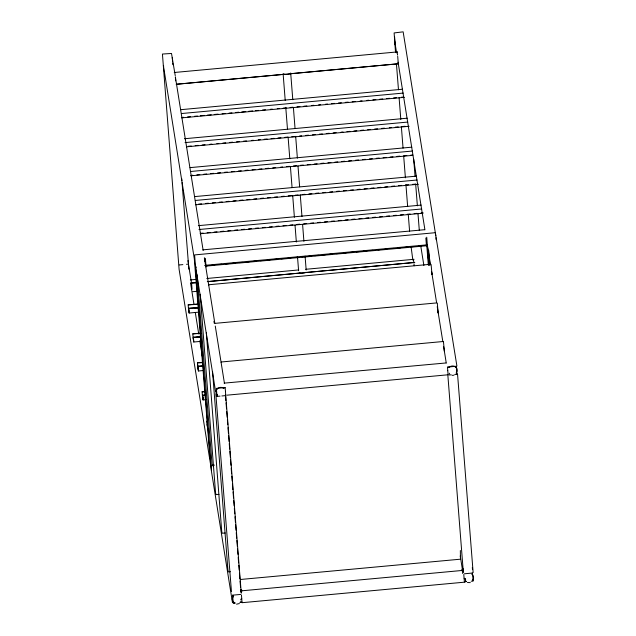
<?xml version="1.0" encoding="UTF-8"?>
<svg xmlns="http://www.w3.org/2000/svg" width="636" height="636" viewBox="0 0 636 636"><rect width="100%" height="100%" fill="white"/><g stroke="black" fill="none" stroke-linecap="round" stroke-linejoin="round"><path stroke-width="0.95" d="M240.853 599.16L240.805 599.971M210.103 458.262L210.015 458.747L209.991 458.055M231.448 591.528L215.827 393.859M207.908 265.538L205.754 266.174L205.929 265.244L204.967 265.546M233.412 596.369L232.728 597.339A4.762 4.341 -9.1 0 0 233.07 601.664L234.93 603.087M456.107 373.078L456.791 372.116A4.762 4.341 -9.1 0 0 456.449 367.783L454.589 366.36A4.762 4.341 -9.1 0 0 449.851 366.797L448.921 367.576M472.405 580.485L473.089 579.523A4.762 4.341 -9.1 0 0 472.747 575.19L471.928 574.364M240.591 601.871L240.058 602.324L242.006 602.141L241.736 598.738M239.375 603.564L236.552 604.168M460.345 550.506L460.456 559.187L240.551 579.476M290.406 73.522L289.475 73.919A4.762 1.956 -4.5 0 1 284.729 74.356L283.704 74.142M306.027 272.288L305.089 272.685A4.762 1.956 -4.5 0 1 300.351 273.122L299.325 272.908M190.315 279.935L196.23 279.387M200.173 294.245L215.532 492.638L215.97 494.609L218.983 494.363M206.358 332.867L221.718 531.267L222.155 533.238L225.168 532.992M212.551 371.496L227.911 569.888L228.34 571.867L230.383 571.708M453.993 375.2L452.101 375.375M470.29 582.616L467.436 582.52M463.207 570.301L462.237 570.46L462.42 570.007L462.245 570.937L462.11 569.212L463.056 569.125M454.78 374.469L456.879 374.262L456.25 366.264L447.49 367.067L447.776 370.709M464.439 573.791L472.5 573.028L473.128 581.034L471.181 581.209M221.853 395.966L225.08 395.664M235.209 602.984L233.261 603.159L232.633 595.161L240.702 594.429M174.24 72.496L397.532 51.898M176.895 84.175L284.292 74.269M289.865 73.752L398.255 63.751L398.009 62.209M176.204 84.31L397.985 63.846M180.775 109.686L402.54 89.231M181.395 113.55L403.152 93.087M181.673 117.485L183.645 117.302M187.588 116.937L190.546 116.666M194.489 116.301L197.446 116.03M200.404 115.76L204.347 115.394M207.304 115.116L211.239 114.758M214.197 114.48L218.14 114.122M222.083 113.757L225.041 113.486M228.984 113.121L231.941 112.85M235.884 112.485L238.842 112.206M241.799 111.936L245.742 111.57M248.692 111.3L252.635 110.934M255.593 110.664L258.55 110.394M262.493 110.028L265.45 109.758M270.38 109.297L272.351 109.122M277.28 108.661L279.252 108.486M283.187 108.12L286.144 107.842M290.088 107.484L293.045 107.206M296.988 106.848L299.946 106.57M303.889 106.212L306.846 105.934M311.775 105.481L313.747 105.298M318.676 104.845L320.639 104.662M325.568 104.209L327.54 104.026M331.483 103.66L334.441 103.39M338.384 103.024L341.341 102.754M345.284 102.388L348.242 102.118M352.185 101.752L355.142 101.482M360.063 101.029L362.035 100.846M366.964 100.393L368.936 100.21M372.879 99.844L375.836 99.574M379.779 99.208L382.737 98.938M386.68 98.572L389.637 98.302M393.581 97.936L396.53 97.658M401.459 97.205L403.431 97.022M181.737 117.867L404.48 97.324M184.432 138.743L407.175 118.201M185.052 142.607L407.795 122.064M188.288 146.272L191.245 146.002M195.188 145.636L198.146 145.366M202.081 145L205.038 144.73M209.967 144.269L211.939 144.086M216.868 143.633L218.84 143.45M222.783 143.092L225.74 142.814M229.683 142.456L232.641 142.178M236.584 141.82L239.534 141.542M243.477 141.176L246.434 140.906M251.363 140.453L253.335 140.27M258.264 139.817L260.235 139.634M264.179 139.268L267.136 138.998M271.079 138.632L274.036 138.362M277.972 137.996L280.929 137.726M284.872 137.36L287.83 137.09M291.773 136.724L294.73 136.454M299.659 136.001L301.631 135.818M305.574 135.452L308.532 135.182M312.475 134.816L315.424 134.546M319.367 134.18L322.325 133.91M326.268 133.544L329.225 133.266M333.169 132.908L336.126 132.63M341.055 132.177L343.027 131.994M346.97 131.636L349.927 131.358M353.862 131L356.82 130.722M360.763 130.356L363.72 130.086M367.664 129.72L370.621 129.45M374.564 129.084L377.522 128.814M381.465 128.448L384.422 128.178M389.343 127.725L391.315 127.542M395.258 127.176L398.216 126.906M402.159 126.54L405.116 126.27M186.38 146.837L409.123 126.294M190.061 167.626L411.818 147.17M190.681 171.489L412.438 151.034M190.959 175.425L192.931 175.242M196.866 174.876L199.823 174.606M203.766 174.24L206.724 173.97M210.667 173.604L213.624 173.334M217.568 172.968L220.525 172.698M224.468 172.332L227.426 172.062M231.361 171.696L234.318 171.426M238.262 171.06L241.219 170.79M245.162 170.424L248.12 170.154M252.063 169.788L255.02 169.51M258.963 169.152L261.921 168.874M265.864 168.516L268.813 168.238M272.757 167.88L275.714 167.602M280.643 167.149L282.615 166.966M286.558 166.6L289.515 166.33M293.458 165.964L296.416 165.694M300.359 165.328L303.316 165.058M307.252 164.692L310.209 164.422M314.152 164.056L317.11 163.786M321.053 163.42L324.01 163.15M327.953 162.784L330.911 162.514M334.854 162.148L337.811 161.878M341.755 161.512L344.704 161.242M348.647 160.876L351.605 160.606M355.548 160.24L358.505 159.97M362.448 159.604L365.406 159.326M369.349 158.968L372.306 158.69M376.25 158.332L379.207 158.054M383.142 157.696L386.1 157.418M390.043 157.06L393 156.782M396.944 156.424L399.901 156.146M403.844 155.78L406.802 155.51M410.745 155.144L412.716 154.969M191.015 175.806L412.772 155.351M194.703 196.596L416.461 176.14M195.316 200.459L417.073 180.004M198.551 204.124L201.509 203.846M205.452 203.488L208.409 203.21M212.352 202.852L215.31 202.574M219.253 202.208L222.21 201.938M226.146 201.572L229.103 201.302M233.046 200.936L236.004 200.666M239.947 200.3L242.904 200.03M246.848 199.664L249.805 199.394M253.748 199.028L256.705 198.758M260.649 198.392L263.598 198.122M267.541 197.756L270.499 197.486M274.442 197.12L277.399 196.85M281.343 196.484L284.3 196.214M288.243 195.848L291.201 195.578M295.144 195.212L298.101 194.934M302.036 194.576L304.994 194.298M308.937 193.94L311.894 193.662M315.838 193.304L318.795 193.026M322.738 192.668L325.696 192.39M329.639 192.024L332.596 191.754M336.531 191.388L339.489 191.118M343.432 190.752L346.389 190.482M350.333 190.116L353.29 189.846M357.233 189.48L360.191 189.21M364.134 188.844L367.091 188.574M371.034 188.208L373.984 187.938M377.927 187.572L380.885 187.302M384.828 186.936L387.785 186.666M391.728 186.3L394.686 186.03M398.629 185.664L401.586 185.394M405.53 185.028L408.487 184.75M412.422 184.392L415.38 184.114M195.657 204.784L418.401 184.233M198.353 225.661L421.096 205.11M198.973 229.517L421.716 208.974M200.237 233.364L203.194 233.094M207.137 232.728L210.095 232.458M214.038 232.092L216.987 231.822M220.93 231.456L223.888 231.178M227.831 230.82L230.789 230.542M234.732 230.184L237.689 229.906M241.632 229.548L244.59 229.27M248.533 228.912L251.49 228.634M255.426 228.268L258.383 227.998M262.326 227.632L265.284 227.362M269.227 226.996L272.184 226.726M276.127 226.36L279.085 226.09M283.028 225.724L285.985 225.454M289.929 225.088L292.878 224.818M296.821 224.452L299.779 224.182M303.722 223.816L306.679 223.546M310.622 223.18L313.58 222.91M317.523 222.544L320.48 222.274M324.424 221.908L327.381 221.638M331.316 221.272L334.274 221.002M338.217 220.636L341.174 220.358M345.117 220L348.075 219.722M352.018 219.364L354.975 219.086M358.919 218.728L361.876 218.45M365.811 218.092L368.769 217.814M372.712 217.448L375.669 217.178M379.613 216.812L382.57 216.542M386.513 216.176L389.471 215.906M393.414 215.54L396.371 215.27M400.314 214.904L403.264 214.634M407.207 214.268L410.164 213.998M414.108 213.632L417.065 213.362M421.008 212.996L422.98 212.814M200.3 233.754L423.043 213.203M424.578 229.715L202.876 249.845L203.138 250.306L175.361 76.877L175.671 80.828M179.225 264.958L182.858 264.624M186.491 264.29L188.304 264.123M204.983 265.331L427.328 244.82L426.732 237.212M211.868 265.18L214.833 264.902M218.784 264.536L221.749 264.266M225.701 263.9L228.666 263.63M232.625 263.264L235.59 262.986M239.541 262.62L242.507 262.35M246.466 261.984L249.431 261.714M253.382 261.348L256.348 261.07M260.307 260.704L263.272 260.434M267.223 260.068L270.189 259.798M274.148 259.432L277.113 259.154M281.064 258.796L284.03 258.518M287.989 258.152L290.954 257.882M294.905 257.516L297.871 257.238M301.822 256.88L304.795 256.602M308.746 256.236L311.712 255.966M314.677 255.688L318.628 255.33M322.587 254.964L325.553 254.686M329.504 254.32L332.469 254.05M336.428 253.685L339.393 253.414M343.345 253.049L346.31 252.77M350.269 252.405L353.234 252.134M356.2 251.864L360.151 251.498M363.116 251.22L367.075 250.854M370.041 250.584L373.006 250.314M377.951 249.853L379.923 249.67M384.867 249.217L386.847 249.034M391.784 248.581L393.764 248.398M397.723 248.032L400.688 247.754M404.639 247.396L407.604 247.118M411.564 246.752L414.529 246.482M418.48 246.116L421.445 245.838M427.336 245.297L426.39 245.385L426.51 246.156M205.992 266.11L426.454 245.774M206.795 278.489L298.745 269.934M305.646 269.298L414.068 259.297M194.02 304.604L190.577 283.115L196.452 282.575M207.296 281.581L299.914 273.035M305.487 272.518L414.823 262.43L207.598 281.676M196.755 282.678L190.577 283.115M430.834 264.258L208.958 284.729L208.767 285.222M192.74 291.701L197.685 291.248M198.989 312.133L189.131 313.039L188.51 309.183L188.177 304.859L198.035 303.952M198.09 304.334L188.177 304.859M189.131 313.039L188.733 308.333L198.591 307.427M191.468 308.428L188.51 308.699L189.003 311.791M194.425 308.158L198.36 307.792M198.647 307.816L188.733 308.333M215.143 323.35L437.019 302.887M201.66 341.286L193.773 342.017L193.153 338.153L192.811 333.828L200.698 333.105M200.761 333.487L192.811 333.828M193.773 342.017L193.376 337.303L200.268 336.667M196.103 337.398L199.06 337.128M200.332 337.056L193.376 337.303M203.345 370.526L198.416 370.987L197.796 367.123L197.454 362.798L202.383 362.345M197.454 362.798L202.447 362.735M443.205 341.508L221.328 361.979L221.137 362.472M198.416 370.987L198.011 366.272L202.94 365.819M197.518 363.188L197.788 366.646L201.731 366.28M203.003 366.209L198.011 366.272M445.916 362.973L224.19 383.134L224.484 383.572L215.27 326.061M217.647 388.517L216.645 388.604L216.717 389.518M223.22 388L225.144 387.586L216.383 388.389L217.011 396.395L220.048 396.125M447.513 367.306L449.453 367.131M455.026 366.614L456.028 366.519L456.099 367.433M206.008 399.678L203.051 399.957L202.439 396.093L202.097 391.768L205.054 391.498M205.118 391.879L202.097 391.768M202.431 395.616L202.924 398.7L202.653 395.242L204.625 395.067M202.653 395.242L205.674 395.361M226.678 395.202L447.14 374.866M213.974 464.709L212.082 464.884L197.144 274.776M211.398 465.822L214.173 465.56M241.656 589.548L240.71 589.636L241.267 593.118L225.78 396.077M463.183 570.373L240.837 590.892L240.758 589.842M234.485 602.833L233.492 602.928L233.42 602.014M466.315 581.662L464.367 581.837L466.299 581.447L465.703 581.105M240.074 602.53L242.006 602.141M242.03 602.697L464.383 582.186M448.817 375.017L451.242 374.803M427.384 245.369L426.39 245.385L426.7 245.79L426.382 244.908L427.376 245.027L427.416 246.339M196.325 267.279L195.554 266.452L215.564 391.355M223.816 388.342L222.775 387.745A4.762 4.341 -9.1 0 0 218.037 388.183L216.431 389.924A4.762 4.341 -9.1 0 0 216.773 394.256L217.591 395.083M163.714 66.224L163.38 65.595L194.298 258.709L209.96 457.634M211.51 470.227L179.09 269.282L162.434 54.044L171.513 53.472L175.226 75.62M449.223 373.197L449.66 373.984M465.687 580.072L465.091 578.474L465.473 580.509M463.04 569.339L463.207 570.643M241.791 591.281L241.473 590.391L241.783 590.804L240.79 590.82L240.774 590.025M456.91 366.05L435.318 232.697L194.6 254.909L211.263 470.139L232.482 602.626M397.079 52.017L397.58 55.109M431.113 264.703L431.971 274.029M437.298 303.332L438.156 312.658M443.491 341.961L444.349 351.287M395.218 44.345L396.578 52.82M424.928 229.85L398.247 63.274L397.707 56.358M427.392 245.21L430.516 264.703M431.606 271.524L436.606 302.712M437.226 306.616L442.847 341.707M443.626 346.58L446.281 363.148M394.67 41.348L395.179 44.544M427.4 246.164L427.527 246.935M431.733 272.765L432.027 274.617M437.918 311.386L438.22 313.246M420.746 245.925L423.878 265.45M472.278 567.646L472.596 569.594M413.384 259.432L413.877 262.517M462.992 568.735L463.612 572.599M412.851 260.06L411.102 246.903M460.241 555.936L462.579 570.556M462.118 569.689L462.738 573.553M205.929 265.721L206.056 266.5M204.498 258.804L214.801 323.136M213.942 321.275L214.252 323.231M187.938 260.625L188.447 263.821M188.622 265.355L191.523 283.036M195.276 312.411L198.718 333.9M199.807 340.737L202.622 358.314M206.795 421.127L207.694 428.926M193.145 337.676L193.646 340.761M197.788 366.646L198.281 369.731M207.066 424.586L207.567 427.67M447.776 370.764L448.07 374.453M225.16 387.817L225.446 391.275M241.441 594.994L241.744 598.683M457.523 373.825L473.144 572.591M456.497 372.521L456.64 374.302M472.262 573.068L472.397 574.841M472.802 579.929L472.874 580.843M464.089 578.227L464.352 581.63M447.792 374.453L463.254 571.239M435.803 235.749L403.152 31.84L394.121 32.937L395.52 52.224M435.954 237.721L436.113 239.7M428.72 250.425L429.888 265.276M428.942 265.363L427.464 246.545L426.518 246.633L425.842 237.991M427.265 244.431L428.879 264.974M426.756 245.154L428.314 264.95M413.718 159.286L415.038 176.116M415.666 184.043L417.375 205.826M417.995 213.744L419.323 230.574M414.004 263.773L414.163 265.745M394.614 37.047L395.171 44.194M396.459 64.093L398.478 89.803M399.098 97.713L400.807 119.473M401.348 126.397L403.057 148.148M403.685 156.059L405.394 177.818M405.935 184.734L407.644 206.493M408.264 214.404L409.592 231.218M290.684 72.981L292.791 99.709M293.411 107.635L295.04 128.424M295.668 136.35L297.378 158.133M297.998 166.052L299.635 186.849M300.256 194.767L301.973 216.55M302.593 224.468L303.913 241.306M305.081 256.157L306.17 270.014M283.115 73.681L285.214 100.409M285.763 107.341L287.472 129.124M288.1 137.05L289.809 158.833M290.429 166.751L292.067 187.541M292.687 195.467L294.396 217.25M295.025 225.168L296.344 241.998M297.513 256.857L298.602 270.713M225.438 391.331L225.724 394.964M225.438 394.964L225.844 400.521M226.066 402.89L226.527 408.829M226.702 411.413L227.171 417.351M227.386 419.72L227.775 424.673M228.006 427.638L228.411 433.195M228.634 435.565L229.095 441.503M229.254 443.483L229.66 449.04M229.874 451.401L230.343 457.348M230.518 459.931L230.963 465.266M231.202 468.239L231.607 473.788M231.822 476.157L232.212 481.11M232.442 484.076L232.848 489.633M233.07 492.002L233.531 497.94M233.706 500.524L234.159 505.858M234.326 508.442L234.779 513.785M235.01 516.75L235.415 522.307M235.638 524.676L236.035 530.225M236.258 532.594L236.664 538.151M236.878 540.52L237.347 546.459M237.514 549.043L237.967 554.377M238.206 557.351L238.603 562.9M238.826 565.269L239.215 570.222M239.446 573.195L239.852 578.744M240.066 581.113L240.535 587.052M217.122 394.606L217.258 396.387M232.879 595.153L233.022 596.926M205.38 258.335L206.064 266.977M204.379 257.731L204.681 261.531M202.717 395.632L203.051 399.957M191.659 284.284L192.048 289.221M172.261 57.558L172.547 61.136M172.682 62.916L172.825 64.705M181.753 178.692L181.904 180.672M182.063 182.651L188.367 262.851M188.542 264.735L188.9 269.203M463.795 574.483L464.073 578.172"/></g></svg>
